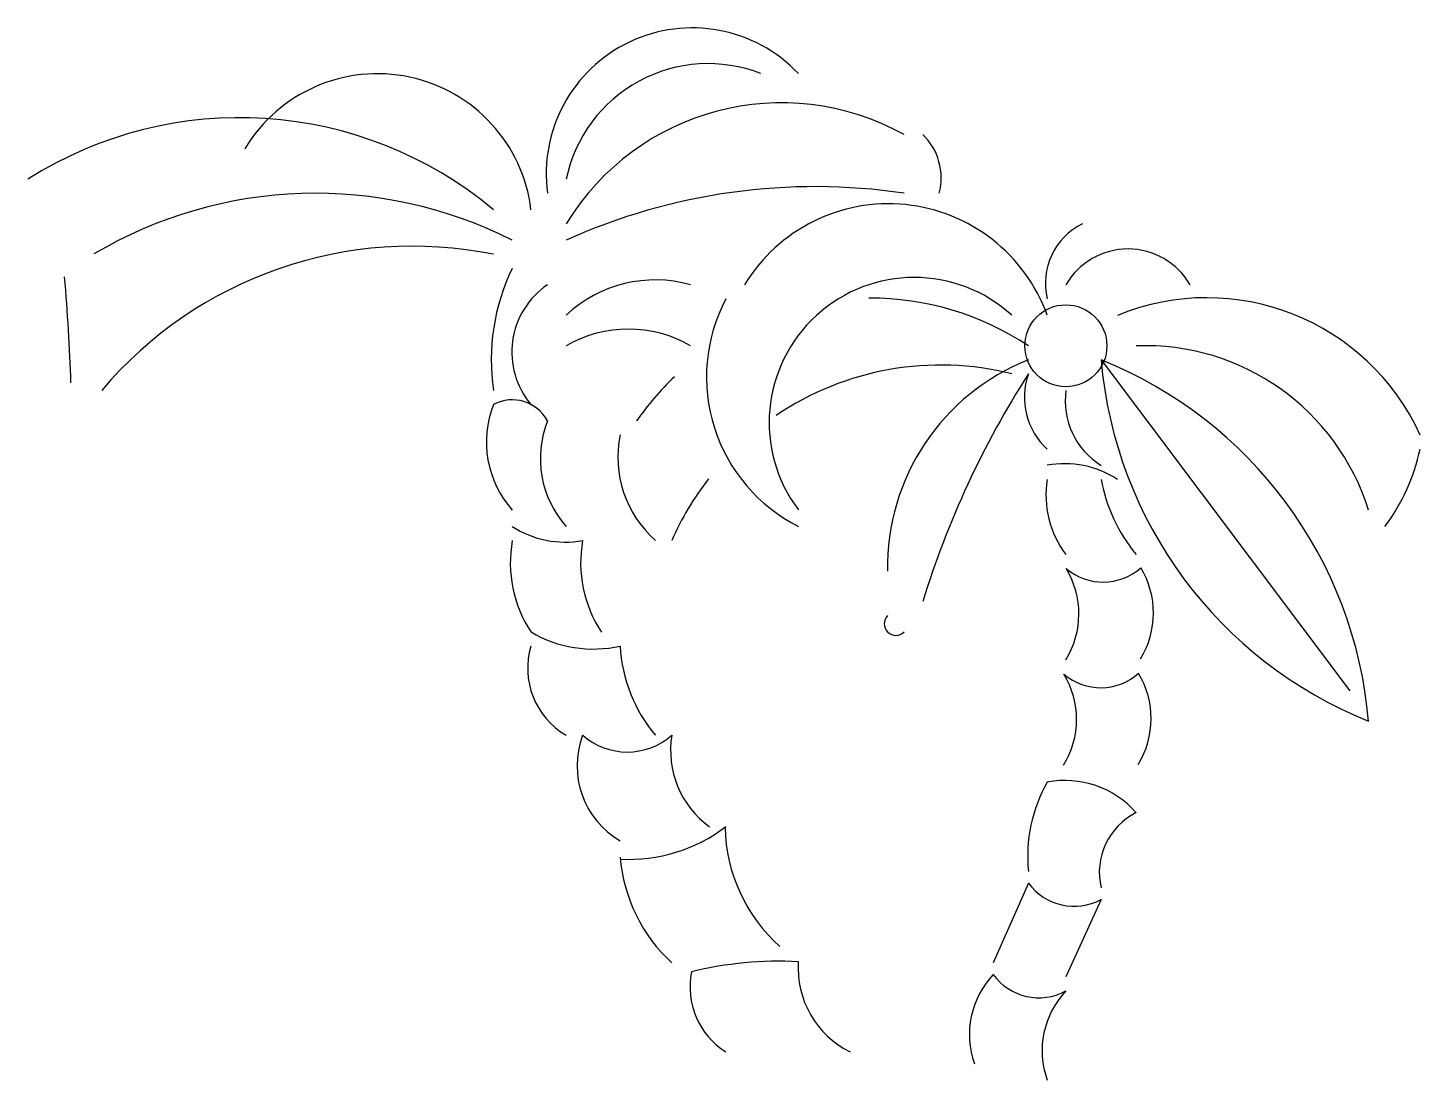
# Model space of a CAD drawing. Header units: metres. Extents: x -6.2 to 4.7, y 0 to 8.2.
import ezdxf

# ---------------------------------------------------------------- set-up
doc = ezdxf.new("R2010")
doc.units = ezdxf.units.M
doc.header["$LTSCALE"] = 0.2

msp = doc.modelspace()

# ---------------------------------------------------------------- linework, layer by layer
at = {"linetype": 'Continuous'}
for p, q in [((2.18, 5.639), (4.127, 3.049)), ((1.611, 1.543), (1.335, 0.918)), ((2.18, 1.414), (1.904, 0.808))]:
    msp.add_line(p, q, dxfattribs=at)
msp.add_circle((1.904, 5.749), 0.321, dxfattribs=at)
for centre, radius, start, end in [((-1.021, 7.094), 1.144, 43.373, 187.5952), ((-3.486, 6.668), 1.211, 6.929, 149.0098), ((-0.897, 6.823), 1.135, 68.6444, 168.2859), ((-0.322, 5.676), 1.975, 60.9479, 148.6175), ((-4.564, 4.435), 3.1, 50.1448, 122.361), ((0.455, 7.063), 0.473, 345.3858, 45.8987), ((-0.061, 2.263), 4.732, 81.5176, 114.2967), ((-3.97, 3.533), 3.41, 63.1603, 120.594), ((0.516, 5.541), 1.32, 19.79, 148.7008), ((2.268, 6.236), 0.524, 116.595, 193.1753), ((-3.211, 3.34), 3.189, 78.5443, 139.7605), ((2.391, 5.944), 0.563, 30.1995, 149.8005), ((-0.952, 5.639), 1.643, 154.1511, 188.3566), ((-20.535, 4.999), 14.656, 1.7969, 5.0486), ((-1.797, 5.7), 0.637, 124.2362, 220.1332), ((-1.31, 5.246), 1.019, 74.3057, 133.2575), ((0.717, 5.148), 1.136, 47.691, 217.0441), ((0.4, 5.505), 1.31, 152.1666, 243.2799), ((0.376, 3.894), 2.228, 56.3589, 90.3733), ((3.007, 4.288), 1.837, 24.5304, 112.327), ((-1.521, 4.908), 0.972, 59.9385, 120.0615), ((2.524, 3.917), 1.833, 17.3348, 92.1392), ((0.922, 3.301), 2.297, 75.8832, 124.0736), ((2.251, 4.018), 1.743, 111.5631, 181.0567), ((5.521, 5.923), 3.353, 184.8569, 248.1652), ((0.933, 2.526), 3.353, 4.8569, 68.1652), ((0.376, 3.894), 2.228, 133.6103, 145.3358), ((7.704, 1.62), 7.239, 147.316, 162.9092), ((2.125, 5.345), 0.546, 160.3462, 227.7263), ((2.492, 5.317), 0.593, 171.943, 238.2867), ((-1.832, 4.996), 0.801, 158.4731, 221.6881), ((-2.43, 5.014), 0.312, 28.0725, 118.0725), ((-1.41, 4.868), 0.801, 158.4731, 221.6881), ((-0.731, 4.877), 0.872, 168.4533, 228.4166), ((3.152, 5.269), 1.561, 323.2386, 347.8735), ((1.895, 4.069), 0.757, 56.8887, 100.4915), ((0.922, 3.301), 2.297, 142.2472, 156.2947), ((2.529, 4.583), 0.781, 171.2026, 216.8699), ((3.462, 4.945), 1.305, 190.7148, 219.5149), ((-2.017, 4.969), 0.757, 236.8887, 280.4915), ((-1.461, 4.05), 0.985, 169.7908, 213.3936), ((-0.91, 4.05), 0.985, 169.7908, 213.3936), ((1.326, 3.65), 0.68, 328.2066, 31.4216), ((2.195, 4.342), 0.443, 229.4638, 311.8357), ((1.91, 3.657), 0.68, 328.2066, 31.4216), ((0.573, 3.573), 0.0909, 135, 315), ((-1.797, 4.326), 0.951, 239.226, 282.8288), ((-1.704, 3.224), 0.606, 163.2508, 239.8311), ((-0.412, 3.458), 1.175, 182.9194, 220.1626), ((1.308, 2.824), 0.68, 328.2066, 31.4216), ((2.177, 3.515), 0.443, 229.4638, 311.8357), ((1.892, 2.83), 0.68, 328.2066, 31.4216), ((-1.242, 2.461), 0.681, 159.4722, 239.674), ((-1.53, 3.098), 0.529, 228.7205, 311.2795), ((-0.452, 2.581), 0.739, 170.6987, 233.9137), ((2.775, 1.754), 1.17, 150.3667, 185.856), ((1.899, 1.606), 0.74, 41.2379, 100.9899), ((2.69, 1.626), 0.524, 116.595, 193.1753), ((-1.521, 2.988), 1.26, 267.1438, 307.2103), ((0.519, 2.005), 1.284, 181.176, 228.2595), ((-0.319, 1.852), 1.271, 184.8258, 227.2811), ((1.969, 1.804), 0.443, 216.0897, 298.4616), ((-0.336, -2.031), 2.962, 87.1976, 103.4955), ((0.546, 0.881), 0.739, 176.3692, 243.3693), ((-0.432, 0.732), 0.607, 168.8773, 237.4108), ((1.829, 0.358), 0.68, 136.5038, 199.7188), ((1.693, 1.088), 0.443, 216.0897, 298.4616), ((2.398, 0.23), 0.68, 136.5038, 199.7188)]:
    msp.add_arc(centre, radius, start, end, dxfattribs=at)

doc.saveas('drawing.dxf')
